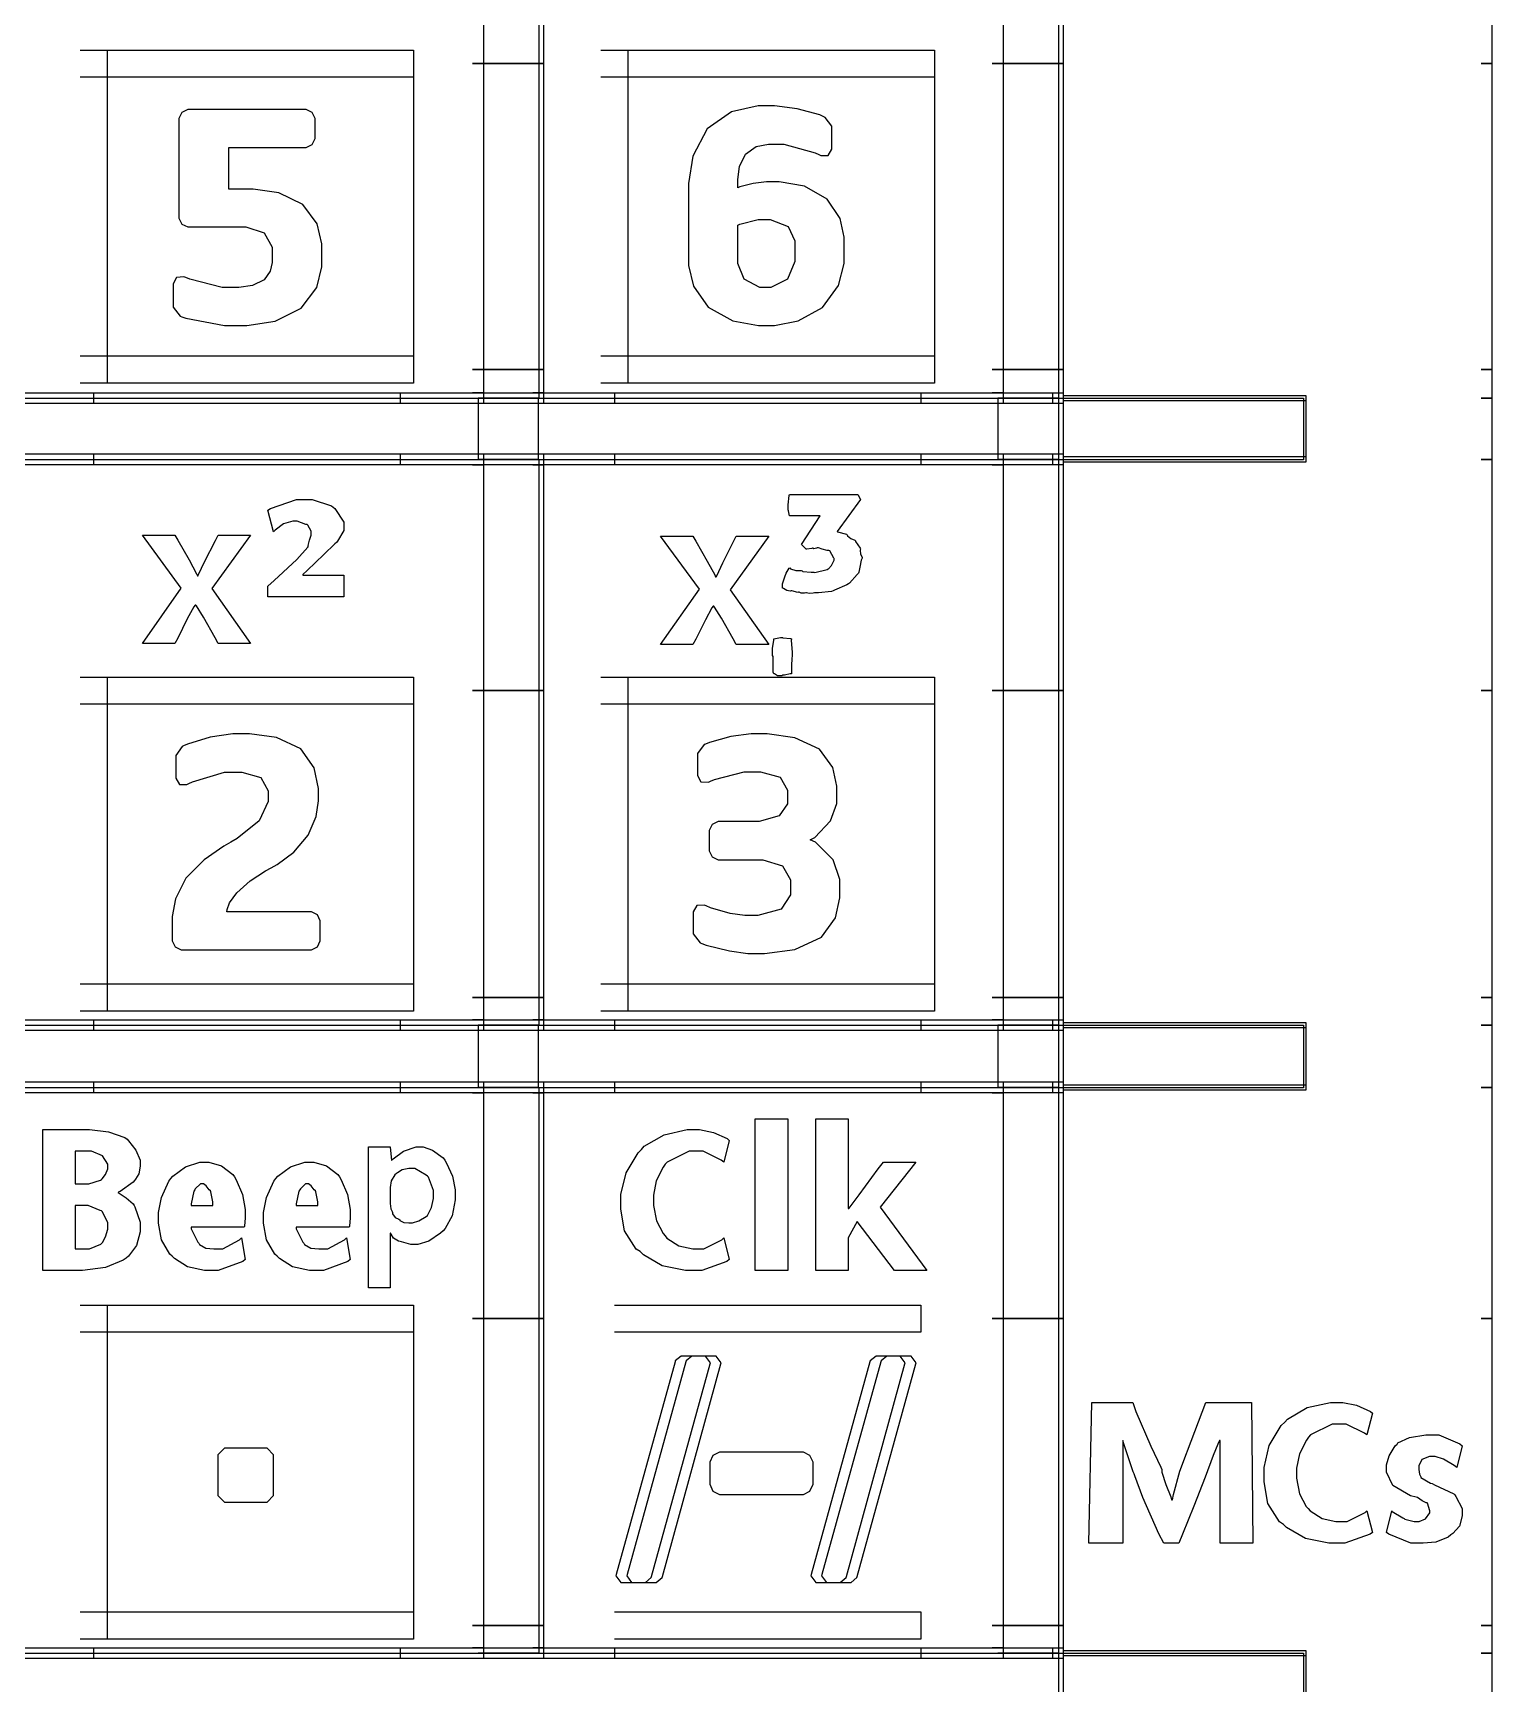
# Model space of a CAD drawing. Extents: x 1.97 to 9.39, y 0.66 to 7.28.
# Drawn here: x 3.61 to 5.481, y 3.086 to 5.204 of the extents above; entities that cross this region are included whole.
import ezdxf

# ---------------------------------------------------------------- set-up
doc = ezdxf.new("R2010")
doc.units = 0
doc.layers.get('0').update_dxf_attribs({"linetype": 'CONTINUOUS'})

msp = doc.modelspace()

# ---------------------------------------------------------------- linework, layer by layer
at = {"color": 0}
for points in [[(4.91737, 5.46669), (4.93126, 5.46669), (4.93126, 5.16461), (4.91737, 5.16461)], [(4.17361, 5.45281), (4.1875, 5.45281), (4.1875, 5.16461), (4.17361, 5.16461)], [(4.25071, 5.45281), (4.2646, 5.45281), (4.2646, 5.16461), (4.25071, 5.16461)], [(4.84028, 5.45281), (4.85417, 5.45281), (4.85417, 5.16461), (4.84028, 5.16461)], [(5.46733, 5.45975), (5.48122, 5.45975), (5.48122, 5.16461), (5.46733, 5.16461)], [(3.67014, 5.18197), (3.70486, 5.18197), (3.70486, 4.75489), (3.67014, 4.75489)], [(3.67014, 5.18197), (4.09793, 5.18197), (4.09793, 5.14725), (3.67014, 5.14725)], [(4.06321, 5.18197), (4.09793, 5.18197), (4.09793, 4.75489), (4.06321, 4.75489)], [(4.33822, 5.18197), (4.37294, 5.18197), (4.37294, 4.75489), (4.33822, 4.75489)], [(4.33822, 5.18197), (4.76594, 5.18197), (4.76594, 5.14725), (4.33822, 5.14725)], [(4.73122, 5.18197), (4.76594, 5.18197), (4.76594, 4.75489), (4.73122, 4.75489)], [(4.17361, 5.16461), (4.1875, 5.16461), (4.1875, 4.77225), (4.17361, 4.77225)], [(4.25071, 5.16461), (4.2646, 5.16461), (4.2646, 4.77225), (4.25071, 4.77225)], [(4.84028, 5.16461), (4.85417, 5.16461), (4.85417, 4.77225), (4.84028, 4.77225)], [(4.91737, 5.16461), (4.93126, 5.16461), (4.93126, 4.77225), (4.91737, 4.77225)], [(5.46733, 5.16461), (5.48122, 5.16461), (5.48122, 4.77225), (5.46733, 4.77225)], [(3.67014, 4.78961), (4.09793, 4.78961), (4.09793, 4.75489), (3.67014, 4.75489)], [(4.33822, 4.78961), (4.76594, 4.78961), (4.76594, 4.75489), (4.33822, 4.75489)], [(4.17361, 4.77225), (4.1875, 4.77225), (4.1875, 4.74235), (4.17361, 4.74235)], [(4.25071, 4.77225), (4.2646, 4.77225), (4.2646, 4.74235), (4.25071, 4.74235)], [(4.84028, 4.77225), (4.85417, 4.77225), (4.85417, 4.74235), (4.84028, 4.74235)], [(4.91737, 4.77225), (4.93126, 4.77225), (4.93126, 4.72846), (4.91737, 4.72846)], [(5.46733, 4.77225), (5.48122, 4.77225), (5.48122, 4.7354), (5.46733, 4.7354)], [(3.58333, 4.74235), (3.6875, 4.74235), (3.6875, 4.72846), (3.58333, 4.72846)], [(3.6875, 4.74235), (4.08057, 4.74235), (4.08057, 4.72846), (3.6875, 4.72846)], [(4.08057, 4.74235), (4.1875, 4.74235), (4.1875, 4.72846), (4.08057, 4.72846)], [(4.17361, 4.74235), (4.2646, 4.74235), (4.2646, 4.72846), (4.17361, 4.72846)], [(4.25071, 4.74235), (4.35558, 4.74235), (4.35558, 4.72846), (4.25071, 4.72846)], [(4.35558, 4.74235), (4.74858, 4.74235), (4.74858, 4.72846), (4.35558, 4.72846)], [(4.74858, 4.74235), (4.85417, 4.74235), (4.85417, 4.72846), (4.74858, 4.72846)], [(4.84028, 4.74235), (4.91737, 4.74235), (4.91737, 4.72846), (4.84028, 4.72846)], [(4.91737, 4.74235), (4.93126, 4.74235), (4.93126, 4.65001), (4.91737, 4.65001)], [(4.93126, 4.73888), (5.24235, 4.73888), (5.24235, 4.73193), (4.93126, 4.73193)], [(5.2354, 4.73888), (5.24235, 4.73888), (5.24235, 4.65349), (5.2354, 4.65349)], [(5.46733, 4.7354), (5.48122, 4.7354), (5.48122, 4.65696), (5.46733, 4.65696)], [(3.58333, 4.6639), (3.6875, 4.6639), (3.6875, 4.65001), (3.58333, 4.65001)], [(3.6875, 4.6639), (4.08057, 4.6639), (4.08057, 4.65001), (3.6875, 4.65001)], [(4.08057, 4.6639), (4.1875, 4.6639), (4.1875, 4.65001), (4.08057, 4.65001)], [(4.17361, 4.6639), (4.2646, 4.6639), (4.2646, 4.65001), (4.17361, 4.65001)], [(4.25071, 4.6639), (4.35558, 4.6639), (4.35558, 4.65001), (4.25071, 4.65001)], [(4.35558, 4.6639), (4.74858, 4.6639), (4.74858, 4.65001), (4.35558, 4.65001)], [(4.74858, 4.6639), (4.85417, 4.6639), (4.85417, 4.65001), (4.74858, 4.65001)], [(4.84028, 4.6639), (4.91737, 4.6639), (4.91737, 4.65001), (4.84028, 4.65001)], [(4.91737, 4.6639), (4.93126, 4.6639), (4.93126, 4.3604), (4.91737, 4.3604)], [(4.93126, 4.66043), (5.24235, 4.66043), (5.24235, 4.65349), (4.93126, 4.65349)], [(4.17361, 4.65001), (4.1875, 4.65001), (4.1875, 4.3604), (4.17361, 4.3604)], [(4.25071, 4.65001), (4.2646, 4.65001), (4.2646, 4.3604), (4.25071, 4.3604)], [(4.84028, 4.65001), (4.85417, 4.65001), (4.85417, 4.3604), (4.84028, 4.3604)], [(5.46733, 4.65696), (5.48122, 4.65696), (5.48122, 4.3604), (5.46733, 4.3604)], [(3.67014, 4.37776), (3.70486, 4.37776), (3.70486, 3.94933), (3.67014, 3.94933)], [(3.67014, 4.37776), (4.09793, 4.37776), (4.09793, 4.34304), (3.67014, 4.34304)], [(4.06321, 4.37776), (4.09793, 4.37776), (4.09793, 3.94933), (4.06321, 3.94933)], [(4.33822, 4.37776), (4.37294, 4.37776), (4.37294, 3.94933), (4.33822, 3.94933)], [(4.33822, 4.37776), (4.76594, 4.37776), (4.76594, 4.34304), (4.33822, 4.34304)], [(4.73122, 4.37776), (4.76594, 4.37776), (4.76594, 3.94933), (4.73122, 3.94933)], [(4.17361, 4.3604), (4.1875, 4.3604), (4.1875, 3.96669), (4.17361, 3.96669)], [(4.25071, 4.3604), (4.2646, 4.3604), (4.2646, 3.96669), (4.25071, 3.96669)], [(4.84028, 4.3604), (4.85417, 4.3604), (4.85417, 3.96669), (4.84028, 3.96669)], [(4.91737, 4.3604), (4.93126, 4.3604), (4.93126, 3.96669), (4.91737, 3.96669)], [(5.46733, 4.3604), (5.48122, 4.3604), (5.48122, 3.96669), (5.46733, 3.96669)], [(3.67014, 3.98406), (4.09793, 3.98406), (4.09793, 3.94933), (3.67014, 3.94933)], [(4.33822, 3.98406), (4.76594, 3.98406), (4.76594, 3.94933), (4.33822, 3.94933)], [(4.17361, 3.96669), (4.1875, 3.96669), (4.1875, 3.93821), (4.17361, 3.93821)], [(4.25071, 3.96669), (4.2646, 3.96669), (4.2646, 3.93821), (4.25071, 3.93821)], [(4.84028, 3.96669), (4.85417, 3.96669), (4.85417, 3.93821), (4.84028, 3.93821)], [(4.91737, 3.96669), (4.93126, 3.96669), (4.93126, 3.92432), (4.91737, 3.92432)], [(5.46733, 3.96669), (5.48122, 3.96669), (5.48122, 3.93126), (5.46733, 3.93126)], [(3.58333, 3.93821), (3.6875, 3.93821), (3.6875, 3.92432), (3.58333, 3.92432)], [(3.6875, 3.93821), (4.08057, 3.93821), (4.08057, 3.92432), (3.6875, 3.92432)], [(4.08057, 3.93821), (4.1875, 3.93821), (4.1875, 3.92432), (4.08057, 3.92432)], [(4.17361, 3.93821), (4.2646, 3.93821), (4.2646, 3.92432), (4.17361, 3.92432)], [(4.25071, 3.93821), (4.35558, 3.93821), (4.35558, 3.92432), (4.25071, 3.92432)], [(4.35558, 3.93821), (4.74858, 3.93821), (4.74858, 3.92432), (4.35558, 3.92432)], [(4.74858, 3.93821), (4.85417, 3.93821), (4.85417, 3.92432), (4.74858, 3.92432)], [(4.84028, 3.93821), (4.91737, 3.93821), (4.91737, 3.92432), (4.84028, 3.92432)], [(4.91737, 3.93821), (4.93126, 3.93821), (4.93126, 3.84446), (4.91737, 3.84446)], [(4.93126, 3.93474), (5.24235, 3.93474), (5.24235, 3.92779), (4.93126, 3.92779)], [(5.2354, 3.93474), (5.24235, 3.93474), (5.24235, 3.84793), (5.2354, 3.84793)], [(5.46733, 3.93126), (5.48122, 3.93126), (5.48122, 3.8514), (5.46733, 3.8514)], [(3.58333, 3.85835), (3.6875, 3.85835), (3.6875, 3.84446), (3.58333, 3.84446)], [(3.6875, 3.85835), (4.08057, 3.85835), (4.08057, 3.84446), (3.6875, 3.84446)], [(4.08057, 3.85835), (4.1875, 3.85835), (4.1875, 3.84446), (4.08057, 3.84446)], [(4.17361, 3.85835), (4.2646, 3.85835), (4.2646, 3.84446), (4.17361, 3.84446)], [(4.25071, 3.85835), (4.35558, 3.85835), (4.35558, 3.84446), (4.25071, 3.84446)], [(4.35558, 3.85835), (4.74858, 3.85835), (4.74858, 3.84446), (4.35558, 3.84446)], [(4.74858, 3.85835), (4.85417, 3.85835), (4.85417, 3.84446), (4.74858, 3.84446)], [(4.84028, 3.85835), (4.91737, 3.85835), (4.91737, 3.84446), (4.84028, 3.84446)], [(4.91737, 3.85835), (4.93126, 3.85835), (4.93126, 3.55485), (4.91737, 3.55485)], [(4.93126, 3.85487), (5.24235, 3.85487), (5.24235, 3.84793), (4.93126, 3.84793)], [(4.17361, 3.84446), (4.1875, 3.84446), (4.1875, 3.55485), (4.17361, 3.55485)], [(4.25071, 3.84446), (4.2646, 3.84446), (4.2646, 3.55485), (4.25071, 3.55485)], [(4.84028, 3.84446), (4.85417, 3.84446), (4.85417, 3.55485), (4.84028, 3.55485)], [(5.46733, 3.8514), (5.48122, 3.8514), (5.48122, 3.55485), (5.46733, 3.55485)], [(3.67014, 3.57221), (3.70486, 3.57221), (3.70486, 3.14378), (3.67014, 3.14378)], [(3.67014, 3.57221), (4.09793, 3.57221), (4.09793, 3.53749), (3.67014, 3.53749)], [(4.06321, 3.57221), (4.09793, 3.57221), (4.09793, 3.14378), (4.06321, 3.14378)], [(4.35558, 3.57221), (4.74858, 3.57221), (4.74858, 3.53749), (4.35558, 3.53749)], [(4.17361, 3.55485), (4.1875, 3.55485), (4.1875, 3.16114), (4.17361, 3.16114)], [(4.25071, 3.55485), (4.2646, 3.55485), (4.2646, 3.16114), (4.25071, 3.16114)], [(4.84028, 3.55485), (4.85417, 3.55485), (4.85417, 3.16114), (4.84028, 3.16114)], [(4.91737, 3.55485), (4.93126, 3.55485), (4.93126, 3.16114), (4.91737, 3.16114)], [(5.46733, 3.55485), (5.48122, 3.55485), (5.48122, 3.16114), (5.46733, 3.16114)], [(3.67014, 3.1785), (4.09793, 3.1785), (4.09793, 3.14378), (3.67014, 3.14378)], [(4.35558, 3.1785), (4.74858, 3.1785), (4.74858, 3.14378), (4.35558, 3.14378)], [(4.17361, 3.16114), (4.1875, 3.16114), (4.1875, 3.13265), (4.17361, 3.13265)], [(4.25071, 3.16114), (4.2646, 3.16114), (4.2646, 3.13265), (4.25071, 3.13265)], [(4.84028, 3.16114), (4.85417, 3.16114), (4.85417, 3.13265), (4.84028, 3.13265)], [(4.91737, 3.16114), (4.93126, 3.16114), (4.93126, 3.11876), (4.91737, 3.11876)], [(5.46733, 3.16114), (5.48122, 3.16114), (5.48122, 3.12571), (5.46733, 3.12571)], [(3.58333, 3.13265), (3.6875, 3.13265), (3.6875, 3.11876), (3.58333, 3.11876)], [(3.6875, 3.13265), (4.08057, 3.13265), (4.08057, 3.11876), (3.6875, 3.11876)], [(4.08057, 3.13265), (4.1875, 3.13265), (4.1875, 3.11876), (4.08057, 3.11876)], [(4.17361, 3.13265), (4.2646, 3.13265), (4.2646, 3.11876), (4.17361, 3.11876)], [(4.25071, 3.13265), (4.35558, 3.13265), (4.35558, 3.11876), (4.25071, 3.11876)], [(4.35558, 3.13265), (4.74858, 3.13265), (4.74858, 3.11876), (4.35558, 3.11876)], [(4.74858, 3.13265), (4.85417, 3.13265), (4.85417, 3.11876), (4.74858, 3.11876)], [(4.84028, 3.13265), (4.91737, 3.13265), (4.91737, 3.11876), (4.84028, 3.11876)], [(4.91737, 3.13265), (4.93126, 3.13265), (4.93126, 3.03961), (4.91737, 3.03961)], [(4.93126, 3.12918), (5.24235, 3.12918), (5.24235, 3.12224), (4.93126, 3.12224)], [(5.2354, 3.12918), (5.24235, 3.12918), (5.24235, 3.04308), (5.2354, 3.04308)], [(5.46733, 3.12571), (5.48122, 3.12571), (5.48122, 3.04656), (5.46733, 3.04656)]]:
    msp.add_lwpolyline(points, dxfattribs=at)
at = {"color": 254}
for points in [[(4.18056, 5.45975), (4.25836, 5.45975), (4.25836, 5.16461), (4.18056, 5.16461)], [(4.84722, 5.45975), (4.92503, 5.45975), (4.92503, 5.16461), (4.84722, 5.16461)], [(4.18056, 5.16461), (4.25836, 5.16461), (4.25836, 4.77225), (4.18056, 4.77225)], [(4.84722, 5.16461), (4.92503, 5.16461), (4.92503, 4.77225), (4.84722, 4.77225)], [(4.18056, 4.77225), (4.25836, 4.77225), (4.25836, 4.7354), (4.18056, 4.7354)], [(4.84722, 4.77225), (4.92503, 4.77225), (4.92503, 4.7354), (4.84722, 4.7354)], [(3.59028, 4.7354), (4.18056, 4.7354), (4.18056, 4.65625), (3.59028, 4.65625)], [(4.18056, 4.7354), (4.25765, 4.7354), (4.25765, 4.65696), (4.18056, 4.65696)], [(4.25765, 4.7354), (4.84722, 4.7354), (4.84722, 4.65625), (4.25765, 4.65625)], [(4.84722, 4.7354), (4.92503, 4.7354), (4.92503, 4.65696), (4.84722, 4.65696)], [(4.18056, 4.65696), (4.25836, 4.65696), (4.25836, 4.3604), (4.18056, 4.3604)], [(4.84722, 4.65696), (4.92503, 4.65696), (4.92503, 4.3604), (4.84722, 4.3604)], [(4.18056, 4.3604), (4.25836, 4.3604), (4.25836, 3.96669), (4.18056, 3.96669)], [(4.84722, 4.3604), (4.92503, 4.3604), (4.92503, 3.96669), (4.84722, 3.96669)], [(4.18056, 3.96669), (4.25836, 3.96669), (4.25836, 3.93126), (4.18056, 3.93126)], [(4.84722, 3.96669), (4.92503, 3.96669), (4.92503, 3.93126), (4.84722, 3.93126)], [(3.59028, 3.93126), (4.18056, 3.93126), (4.18056, 3.85069), (3.59028, 3.85069)], [(4.18056, 3.93126), (4.25765, 3.93126), (4.25765, 3.8514), (4.18056, 3.8514)], [(4.25765, 3.93126), (4.84722, 3.93126), (4.84722, 3.85069), (4.25765, 3.85069)], [(4.84722, 3.93126), (4.92503, 3.93126), (4.92503, 3.8514), (4.84722, 3.8514)], [(4.18056, 3.8514), (4.25836, 3.8514), (4.25836, 3.55485), (4.18056, 3.55485)], [(4.84722, 3.8514), (4.92503, 3.8514), (4.92503, 3.55485), (4.84722, 3.55485)], [(4.18056, 3.55485), (4.25836, 3.55485), (4.25836, 3.16114), (4.18056, 3.16114)], [(4.84722, 3.55485), (4.92503, 3.55485), (4.92503, 3.16114), (4.84722, 3.16114)], [(4.18056, 3.16114), (4.25836, 3.16114), (4.25836, 3.12571), (4.18056, 3.12571)], [(4.84722, 3.16114), (4.92503, 3.16114), (4.92503, 3.12571), (4.84722, 3.12571)], [(2.84169, 3.12571), (4.92503, 3.12571), (4.92503, 3.04585), (2.84169, 3.04585)]]:
    msp.add_lwpolyline(points, dxfattribs=at)
at = {"color": 0}
for points in [[(3.95757, 5.10558), (3.81093, 5.10558), (3.80832, 5.10558), (3.80057, 5.10194), (3.79693, 5.09418), (3.79693, 5.09158), (3.79693, 4.96907), (3.79693, 4.96653), (3.80057, 4.95876), (3.80832, 4.95508), (3.81093, 4.95508), (3.87472, 4.95508), (3.8826, 4.95508), (3.90631, 4.94732), (3.91635, 4.92925), (3.91635, 4.92318), (3.91635, 4.91303), (3.91635, 4.9094), (3.91396, 4.89844), (3.90603, 4.88715), (3.89122, 4.87989), (3.87386, 4.87728), (3.86811, 4.87728), (3.85254, 4.87728), (3.81108, 4.88813), (3.80588, 4.89014), (3.80339, 4.89117), (3.79394, 4.89035), (3.78956, 4.88232), (3.78956, 4.87961), (3.78956, 4.85607), (3.78956, 4.85206), (3.79856, 4.84065), (3.80046, 4.83996), (3.80567, 4.83811), (3.85542, 4.82867), (3.87201, 4.82867), (3.88406, 4.82867), (3.92019, 4.83436), (3.95389, 4.85086), (3.97364, 4.87722), (3.98008, 4.90381), (3.98008, 4.91265), (3.98008, 4.92469), (3.98008, 4.93332), (3.97412, 4.95921), (3.95594, 4.98389), (3.92513, 4.99875), (3.89225, 5.00369), (3.88135, 5.00369), (3.86074, 5.00369), (3.86074, 5.05697), (3.95757, 5.05697), (3.96012, 5.05697), (3.96789, 5.06065), (3.97157, 5.06842), (3.97157, 5.07096), (3.97157, 5.09158), (3.97157, 5.09418), (3.96789, 5.10194), (3.96012, 5.10558), (3.95757, 5.10558)], [(4.55111, 5.11025), (4.53971, 5.11025), (4.50564, 5.10271), (4.47433, 5.08078), (4.45622, 5.04579), (4.45042, 5.01074), (4.45042, 4.99903), (4.45042, 4.91422), (4.45042, 4.90543), (4.45676, 4.87907), (4.47581, 4.85211), (4.50726, 4.83479), (4.54015, 4.82867), (4.55111, 4.82867), (4.56108, 4.82867), (4.59119, 4.83464), (4.62256, 4.85194), (4.64296, 4.87989), (4.65028, 4.90826), (4.65028, 4.91769), (4.65028, 4.93408), (4.65028, 4.94206), (4.64501, 4.96593), (4.62842, 4.99089), (4.59924, 5.00722), (4.56689, 5.01303), (4.55615, 5.01303), (4.5504, 5.01303), (4.53331, 5.0109), (4.51639, 5.0064), (4.51378, 5.00521), (4.51378, 5.01025), (4.51378, 5.0159), (4.51611, 5.03267), (4.52382, 5.04861), (4.53754, 5.05811), (4.55296, 5.06119), (4.55811, 5.06119), (4.57303, 5.06119), (4.61317, 5.05029), (4.61778, 5.04801), (4.62022, 5.04682), (4.62978, 5.04688), (4.63433, 5.05485), (4.63433, 5.05751), (4.63433, 5.08008), (4.63433, 5.08421), (4.62582, 5.09565), (4.62403, 5.0964), (4.61882, 5.09868), (4.58974, 5.10672), (4.56076, 5.11025), (4.55111, 5.11025)], [(4.54764, 4.96442), (4.55528, 4.96442), (4.57835, 4.95562), (4.58692, 4.93739), (4.58692, 4.93132), (4.58692, 4.91813), (4.58692, 4.9106), (4.57775, 4.88797), (4.55599, 4.87728), (4.54878, 4.87728), (4.54199, 4.87728), (4.52175, 4.88797), (4.51378, 4.90799), (4.51378, 4.91461), (4.51378, 4.95742), (4.51639, 4.95861), (4.53982, 4.96442), (4.54764, 4.96442)], [(3.96419, 4.07639), (3.8584, 4.07639), (3.85878, 4.07937), (3.86193, 4.08794), (3.87115, 4.10113), (3.88818, 4.11615), (3.90815, 4.12935), (3.91515, 4.13319), (3.92279, 4.13747), (3.94412, 4.15321), (3.96283, 4.17497), (3.97287, 4.199), (3.97586, 4.21907), (3.97586, 4.22575), (3.97586, 4.23465), (3.97043, 4.26124), (3.95313, 4.28581), (3.92215, 4.30007), (3.88743, 4.30469), (3.87587, 4.30469), (3.8661, 4.30469), (3.83681, 4.30062), (3.80789, 4.29183), (3.80296, 4.2895), (3.80117, 4.28874), (3.79308, 4.27707), (3.79308, 4.27317), (3.79308, 4.2506), (3.79308, 4.24794), (3.79758, 4.2399), (3.80707, 4.23986), (3.80957, 4.2411), (3.81429, 4.24349), (3.85553, 4.25564), (3.86931, 4.25564), (3.87744, 4.25564), (3.90192, 4.24881), (3.91129, 4.23182), (3.91129, 4.22613), (3.91129, 4.21799), (3.89974, 4.19342), (3.87169, 4.17051), (3.86344, 4.16585), (3.85454, 4.16086), (3.82921, 4.14333), (3.80593, 4.11957), (3.79264, 4.09321), (3.78842, 4.07042), (3.78842, 4.06278), (3.78842, 4.04178), (3.78842, 4.03922), (3.79204, 4.03147), (3.79981, 4.02778), (3.8024, 4.02778), (3.96419, 4.02778), (3.96674, 4.02778), (3.9745, 4.03147), (3.97819, 4.03922), (3.97819, 4.04178), (3.97819, 4.06239), (3.97819, 4.065), (3.9745, 4.07275), (3.96674, 4.07639), (3.96419, 4.07639)], [(4.49121, 4.14328), (4.53749, 4.14328), (4.54585, 4.14328), (4.57096, 4.13553), (4.58143, 4.11746), (4.58143, 4.11139), (4.58143, 4.10439), (4.58143, 4.09831), (4.56922, 4.07992), (4.53928, 4.07172), (4.52935, 4.07172), (4.523, 4.07172), (4.50401, 4.07443), (4.47879, 4.08182), (4.47331, 4.08415), (4.47076, 4.08529), (4.46115, 4.08479), (4.4566, 4.07676), (4.4566, 4.07406), (4.4566, 4.05231), (4.4566, 4.04829), (4.4656, 4.03689), (4.4675, 4.03614), (4.47325, 4.03396), (4.50299, 4.02636), (4.52681, 4.02311), (4.53478, 4.02311), (4.54785, 4.02311), (4.58708, 4.02843), (4.62099, 4.04389), (4.63932, 4.0689), (4.64486, 4.09435), (4.64486, 4.10281), (4.64486, 4.10981), (4.64486, 4.11817), (4.63596, 4.14324), (4.6135, 4.16585), (4.60672, 4.16894), (4.61274, 4.17199), (4.63286, 4.19336), (4.64094, 4.2156), (4.64094, 4.22299), (4.64094, 4.22999), (4.64094, 4.23796), (4.63569, 4.26172), (4.61849, 4.28515), (4.58713, 4.29969), (4.55132, 4.30469), (4.53944, 4.30469), (4.53082, 4.30469), (4.50504, 4.30126), (4.47738, 4.29383), (4.47254, 4.29183), (4.47071, 4.29112), (4.46208, 4.27957), (4.46208, 4.27572), (4.46208, 4.2539), (4.46208, 4.25125), (4.46658, 4.24322), (4.47624, 4.24283), (4.47879, 4.24397), (4.48383, 4.24631), (4.52203, 4.25608), (4.53478, 4.25608), (4.54308, 4.25608), (4.56799, 4.24914), (4.57758, 4.23275), (4.57758, 4.22726), (4.57758, 4.22026), (4.57758, 4.21511), (4.567, 4.1996), (4.54135, 4.19228), (4.53282, 4.19228), (4.49121, 4.19228), (4.48861, 4.19228), (4.48085, 4.18864), (4.47721, 4.18088), (4.47721, 4.17828), (4.47721, 4.15728), (4.47721, 4.15474), (4.48085, 4.14697), (4.48861, 4.14328), (4.49121, 4.14328)], [(4.4031, 3.22379), (4.47825, 3.49664), (4.47862, 3.49815), (4.47228, 3.50651), (4.47017, 3.50651), (4.44368, 3.50651), (4.44108, 3.50651), (4.4336, 3.50049), (4.43326, 3.49918), (4.35781, 3.22635), (4.35736, 3.22483), (4.36372, 3.21647), (4.36589, 3.21647), (4.39268, 3.21647), (4.39529, 3.21647), (4.40267, 3.22254), (4.4031, 3.22379)], [(4.41699, 3.22379), (4.49214, 3.49664), (4.49251, 3.49815), (4.48617, 3.50651), (4.48406, 3.50651), (4.45757, 3.50651), (4.45497, 3.50651), (4.44749, 3.50049), (4.44715, 3.49918), (4.37169, 3.22635), (4.37125, 3.22483), (4.37761, 3.21647), (4.37978, 3.21647), (4.40657, 3.21647), (4.40918, 3.21647), (4.41656, 3.22254), (4.41699, 3.22379)], [(4.41699, 3.22379), (4.49214, 3.49664), (4.49251, 3.49815), (4.48617, 3.50651), (4.48406, 3.50651), (4.45757, 3.50651), (4.45497, 3.50651), (4.44749, 3.50049), (4.44715, 3.49918), (4.37169, 3.22635), (4.37125, 3.22483), (4.37761, 3.21647), (4.37978, 3.21647), (4.40657, 3.21647), (4.40918, 3.21647), (4.41656, 3.22254), (4.41699, 3.22379)], [(4.6531, 3.22379), (4.72825, 3.49664), (4.72862, 3.49815), (4.72228, 3.50651), (4.72017, 3.50651), (4.69368, 3.50651), (4.69108, 3.50651), (4.6836, 3.50049), (4.68326, 3.49918), (4.60781, 3.22635), (4.60736, 3.22483), (4.61372, 3.21647), (4.61589, 3.21647), (4.64268, 3.21647), (4.64529, 3.21647), (4.65267, 3.22254), (4.6531, 3.22379)], [(4.6531, 3.22379), (4.72825, 3.49664), (4.72862, 3.49815), (4.72228, 3.50651), (4.72017, 3.50651), (4.69368, 3.50651), (4.69108, 3.50651), (4.6836, 3.50049), (4.68326, 3.49918), (4.60781, 3.22635), (4.60736, 3.22483), (4.61372, 3.21647), (4.61589, 3.21647), (4.64268, 3.21647), (4.64529, 3.21647), (4.65267, 3.22254), (4.6531, 3.22379)], [(4.66699, 3.22379), (4.74214, 3.49664), (4.74251, 3.49815), (4.73617, 3.50651), (4.73406, 3.50651), (4.70757, 3.50651), (4.70497, 3.50651), (4.69749, 3.50049), (4.69715, 3.49918), (4.62169, 3.22635), (4.62125, 3.22483), (4.62761, 3.21647), (4.62978, 3.21647), (4.65657, 3.21647), (4.65918, 3.21647), (4.66656, 3.22254), (4.66699, 3.22379)], [(3.85835, 3.31928), (3.90707, 3.31928), (3.90989, 3.31928), (3.91835, 3.32807), (3.91835, 3.33094), (3.91835, 3.37722), (3.91835, 3.38004), (3.90989, 3.38846), (3.90707, 3.38846), (3.85835, 3.38846), (3.85542, 3.38846), (3.84668, 3.38004), (3.84668, 3.37722), (3.84668, 3.33094), (3.84668, 3.32807), (3.85542, 3.31928), (3.85835, 3.31928)], [(4.49294, 3.32921), (4.59517, 3.32921), (4.59793, 3.32921), (4.60633, 3.33339), (4.61035, 3.34229), (4.61035, 3.34521), (4.61035, 3.36746), (4.61035, 3.37044), (4.60633, 3.37929), (4.59793, 3.38346), (4.59517, 3.38346), (4.49294, 3.38346), (4.49013, 3.38346), (4.48167, 3.37929), (4.47775, 3.37044), (4.47775, 3.36746), (4.47775, 3.34521), (4.47775, 3.34229), (4.48167, 3.33339), (4.49013, 3.32921), (4.49294, 3.32921)]]:
    msp.add_lwpolyline(points, close=True, dxfattribs=at)
at = {"color": 7}
for points in [[(4.92503, 4.7354), (5.23958, 4.7354), (5.23958, 4.65625), (4.92503, 4.65625)], [(4.92503, 3.93126), (5.23958, 3.93126), (5.23958, 3.85069), (4.92503, 3.85069)], [(4.92503, 3.12571), (5.23958, 3.12571), (5.23958, 3.04585), (4.92503, 3.04585)]]:
    msp.add_lwpolyline(points, dxfattribs=at)
at = {"color": 13}
for points in [[(3.91114, 4.48058), (3.91114, 4.49447), (3.91917, 4.50151), (3.94824, 4.52843), (3.9624, 4.54422), (3.963, 4.54568), (3.96272, 4.54644), (3.96446, 4.55311), (3.96669, 4.55979), (3.96669, 4.56196), (3.96669, 4.56483), (3.96235, 4.57275), (3.96149, 4.57346), (3.95985, 4.5734), (3.9541, 4.57553), (3.94874, 4.57781), (3.94694, 4.57781), (3.94299, 4.57781), (3.93121, 4.57433), (3.92036, 4.56625), (3.91808, 4.56392), (3.91114, 4.59169), (3.9145, 4.59403), (3.94775, 4.60558), (3.95888, 4.60558), (3.96789, 4.60558), (3.99268, 4.59744), (3.9949, 4.59581), (3.99707, 4.59392), (4.00836, 4.5765), (4.00836, 4.57064), (4.00836, 4.56554), (4.00038, 4.55197), (3.99881, 4.55024), (3.99685, 4.5485), (3.98269, 4.53478), (3.96137, 4.51432), (3.95583, 4.50922), (3.95583, 4.50836), (4.00836, 4.50836), (4.00836, 4.48058), (3.91114, 4.48058)], [(4.59532, 4.54796), (4.61963, 4.58442), (4.57992, 4.58442), (4.57992, 4.58442), (4.57889, 4.59082), (4.57883, 4.59136), (4.57861, 4.59185), (4.5784, 4.59657), (4.5784, 4.5981), (4.57829, 4.59858), (4.57964, 4.61062), (4.57992, 4.61176), (4.66758, 4.61176), (4.67106, 4.60547), (4.64133, 4.56446), (4.64176, 4.56418), (4.65315, 4.56087), (4.65414, 4.56033), (4.65446, 4.55892), (4.65881, 4.55528), (4.66379, 4.55328), (4.66456, 4.55251), (4.66493, 4.55143), (4.67068, 4.54308), (4.67106, 4.5421), (4.67057, 4.54064), (4.67133, 4.53543), (4.67324, 4.53168), (4.67324, 4.53039), (4.67215, 4.52778), (4.67042, 4.51882), (4.66922, 4.51247), (4.66846, 4.51107), (4.66699, 4.50939), (4.65701, 4.49815), (4.65565, 4.49718), (4.65349, 4.49593), (4.63797, 4.48904), (4.63612, 4.4885), (4.63396, 4.48725), (4.61751, 4.48568), (4.61203, 4.48568), (4.61046, 4.48519), (4.60531, 4.48492), (4.60178, 4.48589), (4.60097, 4.48589), (4.59956, 4.48551), (4.595, 4.48551), (4.59239, 4.48671), (4.59164, 4.48676), (4.59082, 4.48628), (4.58306, 4.48833), (4.58231, 4.4885), (4.58111, 4.48796), (4.5765, 4.48867), (4.57243, 4.49121), (4.57146, 4.49154), (4.57107, 4.49164), (4.57124, 4.49724), (4.57383, 4.50489), (4.57428, 4.50608), (4.57428, 4.50608), (4.57568, 4.51112), (4.57975, 4.51725), (4.58035, 4.51801), (4.58149, 4.51671), (4.58826, 4.51443), (4.59517, 4.51421), (4.5964, 4.51389), (4.59722, 4.51303), (4.60781, 4.51215), (4.61139, 4.51215), (4.61257, 4.51172), (4.62831, 4.51579), (4.62961, 4.5165), (4.62999, 4.51644), (4.63406, 4.52083), (4.63743, 4.52767), (4.63743, 4.52994), (4.63699, 4.53039), (4.63178, 4.53961), (4.63069, 4.54015), (4.62858, 4.54025), (4.62207, 4.54194), (4.61729, 4.5434), (4.61572, 4.5434), (4.61481, 4.54292), (4.61149, 4.54226), (4.61008, 4.54324), (4.60965, 4.54318), (4.60867, 4.54249), (4.60215, 4.54194), (4.6014, 4.54167), (4.59532, 4.54796)], [(3.75, 4.55974), (3.79167, 4.55974), (3.79536, 4.5535), (3.80994, 4.52794), (3.81956, 4.5101), (3.82075, 4.50765), (3.82161, 4.50765), (3.82215, 4.50917), (3.82986, 4.52556), (3.84364, 4.55285), (3.84722, 4.55974), (3.88889, 4.55974), (3.83919, 4.49115), (3.88889, 4.42085), (3.84722, 4.42085), (3.84332, 4.428), (3.82835, 4.45458), (3.81944, 4.46892), (3.81858, 4.46989), (3.81771, 4.46989), (3.81603, 4.46783), (3.80767, 4.45236), (3.79536, 4.42757), (3.79167, 4.42085), (3.75, 4.42085), (3.79992, 4.49181), (3.75, 4.55974)], [(4.41461, 4.55832), (4.45628, 4.55832), (4.45996, 4.55208), (4.47456, 4.52653), (4.48415, 4.50868), (4.48535, 4.50624), (4.48622, 4.50624), (4.48676, 4.50776), (4.49447, 4.52414), (4.50825, 4.55143), (4.51183, 4.55832), (4.5535, 4.55832), (4.50379, 4.48975), (4.5535, 4.41943), (4.51183, 4.41943), (4.50792, 4.4266), (4.49294, 4.45318), (4.48406, 4.4675), (4.48318, 4.46847), (4.48232, 4.46847), (4.48063, 4.46642), (4.47228, 4.45096), (4.45996, 4.42617), (4.45628, 4.41943), (4.41461, 4.41943), (4.46451, 4.4904), (4.41461, 4.55832)], [(3.62224, 3.61664), (3.62224, 3.79719), (3.63514, 3.79719), (3.66417, 3.79719), (3.67389, 3.79719), (3.68201, 3.79719), (3.70654, 3.79417), (3.72749, 3.78711), (3.73031, 3.78504), (3.73221, 3.78288), (3.7416, 3.77089), (3.74724, 3.75792), (3.74724, 3.75358), (3.74724, 3.75038), (3.74533, 3.74061), (3.74104, 3.73351), (3.73986, 3.73188), (3.73812, 3.72999), (3.72131, 3.71799), (3.71903, 3.71712), (3.71903, 3.71669), (3.72011, 3.71565), (3.72906, 3.70979), (3.73839, 3.70199), (3.73964, 3.69997), (3.74035, 3.69803), (3.74724, 3.67833), (3.74724, 3.67176), (3.74724, 3.66596), (3.74268, 3.64839), (3.73221, 3.63493), (3.72922, 3.63226), (3.72537, 3.62956), (3.70253, 3.62033), (3.67324, 3.61664), (3.66347, 3.61664), (3.65744, 3.61664), (3.63949, 3.61664), (3.62651, 3.61664), (3.62224, 3.61664)], [(4.49582, 3.65831), (4.50276, 3.63053), (4.49983, 3.62825), (4.4675, 3.61664), (4.45676, 3.61664), (4.44678, 3.61664), (4.41683, 3.62267), (4.39274, 3.63672), (4.38861, 3.64074), (4.38357, 3.64393), (4.36865, 3.66749), (4.36388, 3.69532), (4.36388, 3.70454), (4.36388, 3.71386), (4.37044, 3.74186), (4.3859, 3.76764), (4.39035, 3.77181), (4.39372, 3.77588), (4.41922, 3.79058), (4.449, 3.79719), (4.45893, 3.79719), (4.46479, 3.79719), (4.48247, 3.79372), (4.50017, 3.78564), (4.50276, 3.78331), (4.49582, 3.75553), (4.49262, 3.75786), (4.46929, 3.76942), (4.46153, 3.76942), (4.45133, 3.76942), (4.42329, 3.75553), (4.42074, 3.75271), (4.41808, 3.74903), (4.40913, 3.7315), (4.40554, 3.71294), (4.40554, 3.70671), (4.40554, 3.70008), (4.40929, 3.68007), (4.41803, 3.66396), (4.42051, 3.66114), (4.4229, 3.65815), (4.43821, 3.64828), (4.456, 3.64442), (4.46197, 3.64442), (4.47043, 3.64442), (4.49333, 3.65603), (4.49582, 3.65831)], [(4.53614, 3.61664), (4.53614, 3.81108), (4.57781, 3.81108), (4.57781, 3.61664), (4.53614, 3.61664)], [(4.65554, 3.81108), (4.65554, 3.69607), (4.65619, 3.69607), (4.65679, 3.6965), (4.66928, 3.71349), (4.69396, 3.7469), (4.70068, 3.75553), (4.74235, 3.75553), (4.69656, 3.69781), (4.75624, 3.61664), (4.71479, 3.61664), (4.66683, 3.67936), (4.65554, 3.65831), (4.65554, 3.61664), (4.61388, 3.61664), (4.61388, 3.81108), (4.65554, 3.81108)], [(4.04025, 3.59446), (4.04025, 3.73161), (4.04025, 3.73643), (4.04025, 3.75082), (4.04025, 3.76899), (4.04025, 3.77501), (4.06803, 3.77501), (4.06956, 3.75765), (4.07156, 3.75971), (4.08507, 3.76937), (4.10107, 3.77501), (4.10644, 3.77501), (4.1104, 3.77501), (4.12235, 3.77078), (4.13596, 3.7609), (4.13813, 3.75808), (4.14025, 3.75439), (4.14794, 3.73742), (4.15136, 3.72006), (4.15136, 3.71425), (4.15136, 3.70736), (4.14746, 3.68668), (4.13851, 3.67031), (4.13596, 3.66737), (4.13238, 3.66422), (4.11746, 3.65392), (4.10331, 3.65001), (4.09864, 3.65001), (4.09418, 3.65001), (4.08219, 3.6531), (4.08083, 3.65369), (4.0785, 3.65403), (4.072, 3.65788), (4.06912, 3.66325), (4.06847, 3.66433), (4.06803, 3.66433), (4.06803, 3.59446), (4.04025, 3.59446)], [(3.6639, 3.76942), (3.6639, 3.72775), (3.67583, 3.72775), (3.68132, 3.72775), (3.69646, 3.73247), (3.69775, 3.7334), (3.69851, 3.73394), (3.70281, 3.73964), (3.70557, 3.74701), (3.70557, 3.74946), (3.70557, 3.75299), (3.69906, 3.76346), (3.68457, 3.76942), (3.67974, 3.76942), (3.67578, 3.76942), (3.66683, 3.76942), (3.6639, 3.76942)], [(3.88064, 3.67219), (3.8125, 3.67219), (3.81261, 3.67003), (3.82096, 3.65283), (3.82249, 3.65158), (3.82314, 3.64979), (3.83138, 3.64535), (3.84164, 3.64442), (3.84506, 3.64442), (3.85303, 3.64442), (3.87451, 3.65603), (3.87696, 3.65831), (3.88194, 3.63053), (3.87879, 3.62825), (3.84744, 3.61664), (3.83703, 3.61664), (3.82975, 3.61664), (3.808, 3.62121), (3.79135, 3.63183), (3.78842, 3.63487), (3.78515, 3.63758), (3.77474, 3.65587), (3.77083, 3.6774), (3.77083, 3.68457), (3.77083, 3.69092), (3.77474, 3.70996), (3.78401, 3.73101), (3.78668, 3.73449), (3.78917, 3.73747), (3.80518, 3.74946), (3.82351, 3.75553), (3.82964, 3.75553), (3.83507, 3.75553), (3.85135, 3.75082), (3.866, 3.73981), (3.86828, 3.73665), (3.8705, 3.73281), (3.87847, 3.71403), (3.88194, 3.69472), (3.88194, 3.68826), (3.88194, 3.68425), (3.88086, 3.67329), (3.88064, 3.67219)], [(4.01535, 3.67219), (3.94721, 3.67219), (3.94732, 3.67003), (3.95568, 3.65283), (3.95719, 3.65158), (3.95785, 3.64979), (3.9661, 3.64535), (3.97635, 3.64442), (3.97976, 3.64442), (3.98774, 3.64442), (4.00922, 3.65603), (4.01167, 3.65831), (4.01665, 3.63053), (4.01351, 3.62825), (3.98215, 3.61664), (3.97174, 3.61664), (3.96446, 3.61664), (3.94271, 3.62121), (3.92606, 3.63183), (3.92312, 3.63487), (3.91986, 3.63758), (3.90944, 3.65587), (3.90554, 3.6774), (3.90554, 3.68457), (3.90554, 3.69092), (3.90944, 3.70996), (3.91872, 3.73101), (3.92139, 3.73449), (3.92389, 3.73747), (3.93989, 3.74946), (3.95822, 3.75553), (3.96436, 3.75553), (3.96978, 3.75553), (3.98606, 3.75082), (4.00071, 3.73981), (4.00299, 3.73665), (4.00521, 3.73281), (4.01318, 3.71403), (4.01665, 3.69472), (4.01665, 3.68826), (4.01665, 3.68425), (4.01557, 3.67329), (4.01535, 3.67219)], [(3.8125, 3.69997), (3.84028, 3.69997), (3.84028, 3.70469), (3.83772, 3.71739), (3.83724, 3.71886), (3.83583, 3.71994), (3.83182, 3.72493), (3.82824, 3.72775), (3.82704, 3.72775), (3.8246, 3.72775), (3.81793, 3.72125), (3.81728, 3.71994), (3.81619, 3.71821), (3.81261, 3.70204), (3.8125, 3.69997)], [(3.94721, 3.69997), (3.97499, 3.69997), (3.97499, 3.70469), (3.97244, 3.71739), (3.97194, 3.71886), (3.97054, 3.71994), (3.96653, 3.72493), (3.96294, 3.72775), (3.96175, 3.72775), (3.95931, 3.72775), (3.95264, 3.72125), (3.95199, 3.71994), (3.9509, 3.71821), (3.94732, 3.70204), (3.94721, 3.69997)], [(4.06803, 3.72011), (4.06803, 3.70469), (4.06803, 3.70247), (4.06868, 3.69564), (4.07036, 3.692), (4.07086, 3.69103), (4.07107, 3.68929), (4.07433, 3.68435), (4.0791, 3.68235), (4.08018, 3.68169), (4.08018, 3.68083), (4.08524, 3.67828), (4.09185, 3.67779), (4.09407, 3.67779), (4.09668, 3.67779), (4.1046, 3.68012), (4.11421, 3.6856), (4.11556, 3.68712), (4.11637, 3.68793), (4.12082, 3.69715), (4.12358, 3.70888), (4.12358, 3.71272), (4.12358, 3.71897), (4.11708, 3.73617), (4.11578, 3.73768), (4.11399, 3.73893), (4.09967, 3.74724), (4.09494, 3.74724), (4.09196, 3.74724), (4.08311, 3.74561), (4.07736, 3.74181), (4.07607, 3.74072), (4.07406, 3.7391), (4.06901, 3.7315), (4.06803, 3.72299), (4.06803, 3.72011)], [(3.6639, 3.69997), (3.6639, 3.64442), (3.66715, 3.64442), (3.67449, 3.64442), (3.67692, 3.64442), (3.68218, 3.64442), (3.69667, 3.65039), (3.69797, 3.65158), (3.69868, 3.65224), (3.70285, 3.65967), (3.70557, 3.66943), (3.70557, 3.67264), (3.70557, 3.67774), (3.69906, 3.69189), (3.69775, 3.69303), (3.6959, 3.69363), (3.68067, 3.69997), (3.67562, 3.69997), (3.6639, 3.69997)]]:
    msp.add_lwpolyline(points, close=True, dxfattribs=at)
at = {"color": 7}
msp.add_lwpolyline([(4.56017, 4.38194), (4.55908, 4.38385), (4.55931, 4.39919), (4.55931, 4.40429), (4.55843, 4.40543), (4.55821, 4.41433), (4.56, 4.42492), (4.56017, 4.42686), (4.56017, 4.42692), (4.56847, 4.4286), (4.57124, 4.4286), (4.5715, 4.42822), (4.58154, 4.42719), (4.58251, 4.42686), (4.58225, 4.42464), (4.58361, 4.40956), (4.58361, 4.40451), (4.58306, 4.40192), (4.58247, 4.39214), (4.58268, 4.38385), (4.58251, 4.38194), (4.58111, 4.38167), (4.57383, 4.38021), (4.57146, 4.38021), (4.5701, 4.37939), (4.56472, 4.37918), (4.56108, 4.38167), (4.56017, 4.38194)], close=True, dxfattribs=at)
at = {"color": 3}
for points in [[(5.13265, 3.26665), (5.13265, 3.28706), (5.13265, 3.34825), (5.13265, 3.38601), (5.13265, 3.3986), (5.13178, 3.3986), (5.12956, 3.39393), (5.12369, 3.37939), (5.11312, 3.3514), (5.09879, 3.31407), (5.08442, 3.27849), (5.07949, 3.26665), (5.06017, 3.26665), (5.05399, 3.27881), (5.03342, 3.32531), (5.02322, 3.35314), (5.02219, 3.35585), (5.02106, 3.35813), (5.009, 3.39426), (5.00765, 3.3986), (5.00765, 3.3986), (5.00765, 3.38786), (5.00765, 3.35558), (5.00765, 3.33496), (5.00765, 3.32807), (5.00765, 3.26665), (4.96425, 3.26665), (4.96772, 3.44721), (5.02046, 3.44721), (5.02453, 3.43565), (5.04351, 3.391), (5.05647, 3.36404), (5.05757, 3.36128), (5.05789, 3.35764), (5.06278, 3.34196), (5.06907, 3.32601), (5.07015, 3.32221), (5.07146, 3.32221), (5.07264, 3.32926), (5.08083, 3.359), (5.08925, 3.38167), (5.09056, 3.38514), (5.11421, 3.44721), (5.17258, 3.44721), (5.17432, 3.26665), (5.13265, 3.26665)], [(5.32086, 3.30832), (5.32781, 3.28054), (5.32487, 3.27826), (5.29254, 3.26665), (5.28179, 3.26665), (5.27181, 3.26665), (5.24186, 3.27268), (5.21778, 3.28674), (5.21365, 3.29075), (5.20861, 3.29394), (5.19368, 3.31749), (5.18892, 3.34532), (5.18892, 3.35454), (5.18892, 3.36388), (5.19547, 3.39187), (5.21094, 3.41764), (5.21539, 3.42182), (5.21875, 3.42589), (5.24425, 3.4406), (5.27403, 3.44721), (5.28396, 3.44721), (5.28982, 3.44721), (5.30751, 3.44374), (5.32519, 3.43565), (5.32781, 3.43332), (5.32086, 3.40554), (5.31765, 3.40788), (5.29432, 3.41943), (5.28657, 3.41943), (5.27636, 3.41943), (5.24832, 3.40554), (5.24576, 3.40272), (5.24311, 3.39903), (5.23415, 3.38151), (5.23058, 3.36296), (5.23058, 3.35672), (5.23058, 3.3501), (5.23432, 3.33008), (5.24306, 3.31396), (5.24556, 3.31114), (5.24794, 3.30817), (5.26324, 3.29829), (5.28103, 3.29443), (5.287, 3.29443), (5.29546, 3.29443), (5.31836, 3.30604), (5.32086, 3.30832)], [(5.34581, 3.28054), (5.35275, 3.30832), (5.35325, 3.30735), (5.36703, 3.29904), (5.3686, 3.29833), (5.36942, 3.29736), (5.38129, 3.29443), (5.38531, 3.29443), (5.38792, 3.29443), (5.39583, 3.29785), (5.40136, 3.30556), (5.40136, 3.30811), (5.40136, 3.30811), (5.39865, 3.31793), (5.39811, 3.31853), (5.39665, 3.31836), (5.3916, 3.32107), (5.38579, 3.32536), (5.384, 3.3259), (5.37674, 3.32753), (5.354, 3.34065), (5.34581, 3.35792), (5.34581, 3.36367), (5.34581, 3.3674), (5.34924, 3.37858), (5.35721, 3.39165), (5.35949, 3.39361), (5.36062, 3.39546), (5.3756, 3.40235), (5.39621, 3.40554), (5.4031, 3.40554), (5.41308, 3.40554), (5.44011, 3.39399), (5.44303, 3.39165), (5.43608, 3.36388), (5.43272, 3.36621), (5.41906, 3.37429), (5.40821, 3.37776), (5.40462, 3.37776), (5.40126, 3.37776), (5.39133, 3.37408), (5.38747, 3.36578), (5.38747, 3.36301), (5.38747, 3.36106), (5.38803, 3.35519), (5.38943, 3.35249), (5.38986, 3.35172), (5.39008, 3.35086), (5.40256, 3.34392), (5.40462, 3.34326), (5.40761, 3.34179), (5.43213, 3.33024), (5.43371, 3.32872), (5.43485, 3.32671), (5.44303, 3.31131), (5.44303, 3.30615), (5.44303, 3.30176), (5.43935, 3.28847), (5.43088, 3.27914), (5.4285, 3.27729), (5.42497, 3.27462), (5.40935, 3.26801), (5.39307, 3.26665), (5.38769, 3.26665), (5.37722, 3.26665), (5.34879, 3.27826), (5.34581, 3.28054)]]:
    msp.add_lwpolyline(points, close=True, dxfattribs=at)

doc.saveas('drawing.dxf')
